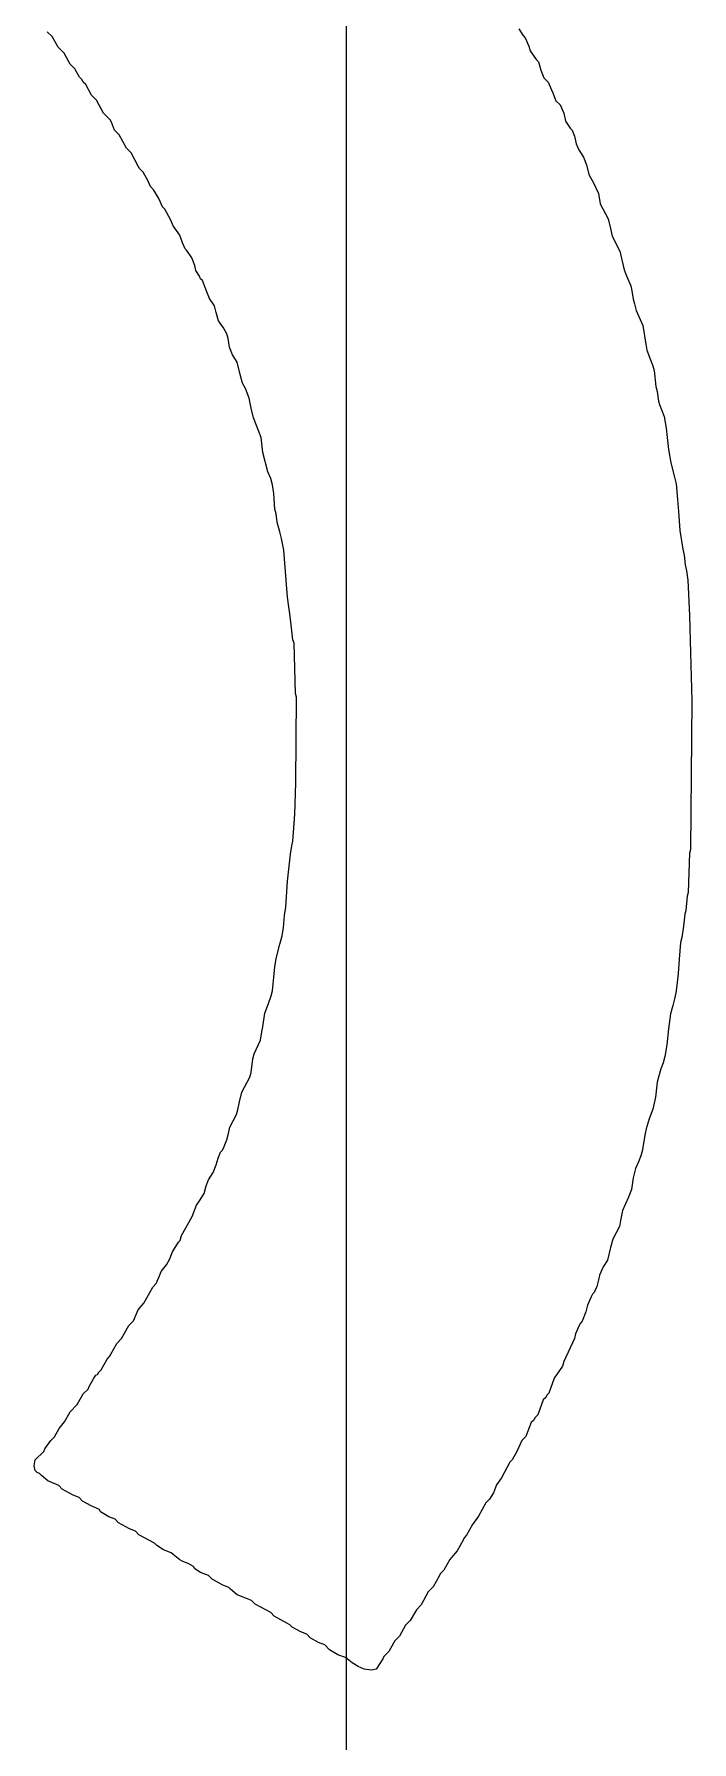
# Model space of a CAD drawing. Header units: inches. Extents: x 0 to 5379, y 0 to 5429.
# Drawn here: x 126.3 to 126.919, y 174.535 to 176.14 of the extents above; entities that cross this region are included whole.
import ezdxf

# ---------------------------------------------------------------- set-up
doc = ezdxf.new("R2010")
doc.units = ezdxf.units.IN
doc.layers.add('Top Layer', color=1, linetype='Continuous')
doc.layers.add('Top Overlay', color=2, linetype='Continuous')

msp = doc.modelspace()

# ---------------------------------------------------------------- linework, layer by layer
at = {"layer": 'Top Layer'}
msp.add_line((126.5936, 157.4444), (126.5936, 219.6116), dxfattribs=at)
at = {"layer": 'Top Overlay'}
for p, q in [((126.3168, 176.1373), (126.3123, 176.1418)), ((126.7557, 176.1447), (126.7597, 176.1385)), ((126.7597, 176.1385), (126.7619, 176.1362)), ((126.3224, 176.1272), (126.3168, 176.1373)), ((126.3281, 176.1216), (126.3224, 176.1272)), ((126.7619, 176.1362), (126.7653, 176.1283)), ((126.7653, 176.1283), (126.7664, 176.1238)), ((126.7664, 176.1238), (126.772, 176.1159)), ((126.3326, 176.1137), (126.3281, 176.1216)), ((126.3337, 176.1114), (126.3326, 176.1137)), ((126.3382, 176.1069), (126.3337, 176.1114)), ((126.3427, 176.099), (126.3382, 176.1069)), ((126.772, 176.1159), (126.7743, 176.1137)), ((126.7743, 176.1137), (126.7766, 176.1058)), ((126.7766, 176.1058), (126.7794, 176.0985)), ((126.345, 176.0968), (126.3427, 176.099)), ((126.3461, 176.0945), (126.345, 176.0968)), ((126.3484, 176.0923), (126.3461, 176.0945)), ((126.354, 176.0821), (126.3484, 176.0923)), ((126.7794, 176.0985), (126.7833, 176.0945)), ((126.7833, 176.0945), (126.7844, 176.0923)), ((126.7844, 176.0923), (126.7878, 176.0844)), ((126.3585, 176.0776), (126.354, 176.0821)), ((126.3653, 176.0652), (126.3585, 176.0776)), ((126.7878, 176.0844), (126.7906, 176.077)), ((126.7906, 176.077), (126.7946, 176.0731)), ((126.3709, 176.0596), (126.3653, 176.0652)), ((126.3715, 176.059), (126.3709, 176.0596)), ((126.3726, 176.0568), (126.3715, 176.059)), ((126.7946, 176.0731), (126.798, 176.0652)), ((126.798, 176.0652), (126.7997, 176.0579)), ((126.7997, 176.0579), (126.8042, 176.0511)), ((126.3754, 176.0494), (126.3726, 176.0568)), ((126.3799, 176.0449), (126.3754, 176.0494)), ((126.3867, 176.0325), (126.3799, 176.0449)), ((126.8042, 176.0511), (126.8059, 176.0494)), ((126.8059, 176.0494), (126.8081, 176.0438)), ((126.8081, 176.0438), (126.8098, 176.0365)), ((126.3912, 176.028), (126.3867, 176.0325)), ((126.3979, 176.0156), (126.3912, 176.028)), ((126.8098, 176.0365), (126.8121, 176.0308)), ((126.8121, 176.0308), (126.8166, 176.0241)), ((126.3991, 176.0134), (126.3979, 176.0156)), ((126.4024, 176.01), (126.3991, 176.0134)), ((126.4069, 176.0021), (126.4024, 176.01)), ((126.8166, 176.0241), (126.8194, 176.0168)), ((126.8194, 176.0168), (126.8216, 176.0077)), ((126.4092, 175.9965), (126.4069, 176.0021)), ((126.4126, 175.9931), (126.4092, 175.9965)), ((126.8216, 176.0077), (126.8261, 175.9999)), ((126.8261, 175.9999), (126.8306, 175.9897)), ((126.4171, 175.9852), (126.4126, 175.9931)), ((126.4205, 175.9773), (126.4171, 175.9852)), ((126.4227, 175.9751), (126.4205, 175.9773)), ((126.8306, 175.9897), (126.8323, 175.9801)), ((126.8323, 175.9801), (126.8397, 175.966)), ((126.4284, 175.9649), (126.4227, 175.9751)), ((126.4306, 175.9593), (126.4284, 175.9649)), ((126.8397, 175.966), (126.8419, 175.957)), ((126.4368, 175.9508), (126.4306, 175.9593)), ((126.4396, 175.9435), (126.4368, 175.9508)), ((126.8419, 175.957), (126.8436, 175.9497)), ((126.8436, 175.9497), (126.8509, 175.9356)), ((126.4419, 175.9379), (126.4396, 175.9435)), ((126.4436, 175.9362), (126.4419, 175.9379)), ((126.4481, 175.9294), (126.4436, 175.9362)), ((126.4509, 175.9221), (126.4481, 175.9294)), ((126.8509, 175.9356), (126.8549, 175.9182)), ((126.452, 175.9176), (126.4509, 175.9221)), ((126.4554, 175.912), (126.452, 175.9176)), ((126.8549, 175.9182), (126.8571, 175.9125)), ((126.4565, 175.9097), (126.4554, 175.912)), ((126.4582, 175.908), (126.4565, 175.9097)), ((126.4622, 175.8973), (126.4582, 175.908)), ((126.465, 175.8911), (126.4622, 175.8973)), ((126.8571, 175.9125), (126.8611, 175.9029)), ((126.8611, 175.9029), (126.8622, 175.8984)), ((126.8622, 175.8984), (126.8633, 175.8905)), ((126.4695, 175.8843), (126.465, 175.8911)), ((126.4712, 175.8781), (126.4695, 175.8843)), ((126.8633, 175.8905), (126.8645, 175.886)), ((126.8645, 175.886), (126.8661, 175.8798)), ((126.4734, 175.8703), (126.4712, 175.8781)), ((126.4779, 175.8635), (126.4734, 175.8703)), ((126.8661, 175.8798), (126.8723, 175.8658)), ((126.8723, 175.8658), (126.8752, 175.8483)), ((126.4813, 175.8579), (126.4779, 175.8635)), ((126.4824, 175.8534), (126.4813, 175.8579)), ((126.4836, 175.8455), (126.4824, 175.8534)), ((126.4864, 175.8381), (126.4836, 175.8455)), ((126.4909, 175.8314), (126.4864, 175.8381)), ((126.8752, 175.8483), (126.8763, 175.8427)), ((126.8763, 175.8427), (126.8797, 175.8336)), ((126.8797, 175.8336), (126.8819, 175.828)), ((126.4937, 175.8196), (126.4909, 175.8314)), ((126.496, 175.8117), (126.4937, 175.8196)), ((126.8819, 175.828), (126.883, 175.8235)), ((126.883, 175.8235), (126.8847, 175.8083)), ((126.4988, 175.8066), (126.496, 175.8117)), ((126.5022, 175.7976), (126.4988, 175.8066)), ((126.8847, 175.8083), (126.8859, 175.8038)), ((126.8859, 175.8038), (126.887, 175.7948)), ((126.5039, 175.788), (126.5022, 175.7976)), ((126.5061, 175.779), (126.5039, 175.788)), ((126.887, 175.7948), (126.8881, 175.7914)), ((126.8881, 175.7914), (126.8926, 175.7801)), ((126.5112, 175.766), (126.5061, 175.779)), ((126.8926, 175.7801), (126.8943, 175.7694)), ((126.8943, 175.7694), (126.8954, 175.7604)), ((126.5134, 175.7604), (126.5112, 175.766)), ((126.5151, 175.7463), (126.5134, 175.7604)), ((126.8954, 175.7604), (126.8966, 175.7491)), ((126.5196, 175.7283), (126.5151, 175.7463)), ((126.8966, 175.7491), (126.8988, 175.7367)), ((126.8988, 175.7367), (126.9022, 175.7232)), ((126.5224, 175.7221), (126.5196, 175.7283)), ((126.5241, 175.7159), (126.5224, 175.7221)), ((126.9022, 175.7232), (126.9039, 175.717)), ((126.5253, 175.708), (126.5241, 175.7159)), ((126.5264, 175.6933), (126.5253, 175.708)), ((126.9039, 175.717), (126.905, 175.7024)), ((126.5275, 175.6888), (126.5264, 175.6933)), ((126.5286, 175.681), (126.5275, 175.6888)), ((126.905, 175.7024), (126.9061, 175.6911)), ((126.9061, 175.6911), (126.9073, 175.6731)), ((126.5309, 175.6719), (126.5286, 175.681)), ((126.9073, 175.6731), (126.9101, 175.6556)), ((126.5326, 175.6657), (126.5309, 175.6719)), ((126.5348, 175.6545), (126.5326, 175.6657)), ((126.5371, 175.6263), (126.5348, 175.6545)), ((126.9101, 175.6556), (126.9112, 175.65)), ((126.9112, 175.65), (126.9123, 175.6409)), ((126.9123, 175.6409), (126.9135, 175.6353)), ((126.5382, 175.6105), (126.5371, 175.6263)), ((126.9135, 175.6353), (126.9146, 175.6263)), ((126.9146, 175.6263), (126.9163, 175.5931)), ((126.5394, 175.6015), (126.5382, 175.6105)), ((126.5405, 175.5947), (126.5394, 175.6015)), ((126.5416, 175.5846), (126.5405, 175.5947)), ((126.9163, 175.5931), (126.9174, 175.5581)), ((126.5433, 175.5705), (126.5416, 175.5846)), ((126.5444, 175.5671), (126.5433, 175.5705)), ((126.5456, 175.5198), (126.5444, 175.5671)), ((126.9174, 175.5581), (126.9185, 175.5131)), ((126.5467, 175.5164), (126.5456, 175.5198)), ((126.5461, 175.4359), (126.5467, 175.5164)), ((126.9185, 175.5131), (126.9174, 175.3733)), ((126.545, 175.4066), (126.5461, 175.4359)), ((126.5433, 175.3812), (126.545, 175.4066)), ((126.5382, 175.3435), (126.541, 175.3688)), ((126.541, 175.3688), (126.5422, 175.3767)), ((126.5422, 175.3767), (126.5433, 175.3812)), ((126.9163, 175.3699), (126.9152, 175.3328)), ((126.9174, 175.3733), (126.9163, 175.3699)), ((126.5365, 175.3192), (126.5382, 175.3435)), ((126.5354, 175.3113), (126.5365, 175.3192)), ((126.914, 175.3294), (126.9129, 175.3159)), ((126.9152, 175.3328), (126.914, 175.3294)), ((126.5343, 175.3001), (126.5354, 175.3113)), ((126.9118, 175.3125), (126.9107, 175.3012)), ((126.9129, 175.3159), (126.9118, 175.3125)), ((126.5309, 175.2843), (126.5332, 175.2922)), ((126.5332, 175.2922), (126.5343, 175.3001)), ((126.909, 175.2905), (126.9078, 175.286)), ((126.9107, 175.3012), (126.909, 175.2905)), ((126.5275, 175.2708), (126.5309, 175.2843)), ((126.9078, 175.286), (126.9067, 175.2702)), ((126.5241, 175.2404), (126.5264, 175.2629)), ((126.5264, 175.2629), (126.5275, 175.2708)), ((126.9056, 175.2567), (126.9045, 175.2454)), ((126.9067, 175.2702), (126.9056, 175.2567)), ((126.523, 175.2358), (126.5241, 175.2404)), ((126.9045, 175.2454), (126.9033, 175.2387)), ((126.5168, 175.2195), (126.5202, 175.2285)), ((126.5202, 175.2285), (126.523, 175.2358)), ((126.9005, 175.2268), (126.8983, 175.2189)), ((126.9022, 175.233), (126.9005, 175.2268)), ((126.9033, 175.2387), (126.9022, 175.233)), ((126.5151, 175.2065), (126.5168, 175.2195)), ((126.8983, 175.2189), (126.8966, 175.2049)), ((126.5067, 175.1812), (126.5129, 175.1942)), ((126.5129, 175.1942), (126.514, 175.202)), ((126.514, 175.202), (126.5151, 175.2065)), ((126.8966, 175.2049), (126.8949, 175.1896)), ((126.5039, 175.1637), (126.5055, 175.1767)), ((126.5055, 175.1767), (126.5067, 175.1812)), ((126.8932, 175.1789), (126.8915, 175.1727)), ((126.8949, 175.1896), (126.8932, 175.1789)), ((126.4954, 175.1451), (126.5027, 175.1592)), ((126.5027, 175.1592), (126.5039, 175.1637)), ((126.887, 175.1592), (126.8859, 175.1547)), ((126.8892, 175.1671), (126.887, 175.1592)), ((126.8915, 175.1727), (126.8892, 175.1671)), ((126.4932, 175.1361), (126.4954, 175.1451)), ((126.8859, 175.1547), (126.8842, 175.1406)), ((126.4903, 175.1243), (126.4915, 175.1288)), ((126.4915, 175.1288), (126.4932, 175.1361)), ((126.8819, 175.1294), (126.8785, 175.1203)), ((126.8842, 175.1406), (126.8819, 175.1294)), ((126.4824, 175.1051), (126.4841, 175.1125)), ((126.4841, 175.1125), (126.4903, 175.1243)), ((126.8757, 175.1108), (126.8746, 175.1063)), ((126.8785, 175.1203), (126.8757, 175.1108)), ((126.4779, 175.0927), (126.4813, 175.1006)), ((126.4813, 175.1006), (126.4824, 175.1051)), ((126.8746, 175.1063), (126.8718, 175.0899)), ((126.4712, 175.077), (126.4729, 175.0832)), ((126.4729, 175.0832), (126.4751, 175.0888)), ((126.4751, 175.0888), (126.4768, 175.0905)), ((126.4768, 175.0905), (126.4779, 175.0927)), ((126.8684, 175.0798), (126.8656, 175.0736)), ((126.8706, 175.0854), (126.8684, 175.0798)), ((126.8718, 175.0899), (126.8706, 175.0854)), ((126.4616, 175.0572), (126.4639, 175.0629)), ((126.4639, 175.0629), (126.4684, 175.0696)), ((126.4684, 175.0696), (126.4712, 175.077)), ((126.8633, 175.0646), (126.8616, 175.0539)), ((126.8656, 175.0736), (126.8633, 175.0646)), ((126.4554, 175.0432), (126.4599, 175.0499)), ((126.4599, 175.0499), (126.4616, 175.0572)), ((126.8588, 175.0465), (126.8532, 175.0341)), ((126.8616, 175.0539), (126.8588, 175.0465)), ((126.4486, 175.0285), (126.4526, 175.0392)), ((126.4526, 175.0392), (126.4554, 175.0432)), ((126.8532, 175.0341), (126.8515, 175.0246)), ((126.4385, 175.0105), (126.4453, 175.0229)), ((126.4453, 175.0229), (126.4486, 175.0285)), ((126.8504, 175.0189), (126.8442, 175.0071)), ((126.8515, 175.0246), (126.8504, 175.0189)), ((126.43, 174.9953), (126.4357, 175.0043)), ((126.4357, 175.0043), (126.4374, 175.006)), ((126.4374, 175.006), (126.4385, 175.0105)), ((126.8419, 174.9992), (126.8391, 174.9874)), ((126.8442, 175.0071), (126.8419, 174.9992)), ((126.4193, 174.9767), (126.4244, 174.9829)), ((126.4244, 174.9829), (126.4272, 174.9879)), ((126.4272, 174.9879), (126.43, 174.9953)), ((126.8391, 174.9874), (126.8352, 174.9812)), ((126.4148, 174.9654), (126.4177, 174.9727)), ((126.4177, 174.9727), (126.4193, 174.9767)), ((126.8306, 174.9688), (126.829, 174.9626)), ((126.8318, 174.9733), (126.8306, 174.9688)), ((126.8352, 174.9812), (126.8318, 174.9733)), ((126.403, 174.9468), (126.4115, 174.962)), ((126.4115, 174.962), (126.4148, 174.9654)), ((126.8239, 174.953), (126.8205, 174.9451)), ((126.825, 174.9553), (126.8239, 174.953)), ((126.8267, 174.957), (126.825, 174.9553)), ((126.829, 174.9626), (126.8267, 174.957)), ((126.3934, 174.9305), (126.3968, 174.9384)), ((126.3968, 174.9384), (126.3979, 174.9406)), ((126.3979, 174.9406), (126.403, 174.9468)), ((126.8188, 174.9389), (126.8154, 174.9299)), ((126.8205, 174.9451), (126.8188, 174.9389)), ((126.3822, 174.9136), (126.3889, 174.926)), ((126.3889, 174.926), (126.3934, 174.9305)), ((126.8092, 174.9181), (126.8081, 174.9136)), ((126.8126, 174.926), (126.8092, 174.9181)), ((126.8137, 174.9282), (126.8126, 174.926)), ((126.8154, 174.9299), (126.8137, 174.9282)), ((126.372, 174.8989), (126.3777, 174.9091)), ((126.3777, 174.9091), (126.3822, 174.9136)), ((126.8081, 174.9136), (126.798, 174.8922)), ((126.363, 174.8843), (126.3686, 174.8944)), ((126.3686, 174.8944), (126.3709, 174.8967)), ((126.3709, 174.8967), (126.372, 174.8989)), ((126.7968, 174.8876), (126.789, 174.8764)), ((126.798, 174.8922), (126.7968, 174.8876)), ((126.3517, 174.8685), (126.3562, 174.8764)), ((126.3562, 174.8764), (126.3579, 174.8792)), ((126.3579, 174.8792), (126.3596, 174.8798)), ((126.3596, 174.8798), (126.3607, 174.882)), ((126.3607, 174.882), (126.363, 174.8843)), ((126.789, 174.8764), (126.7839, 174.8623)), ((126.3405, 174.8516), (126.3461, 174.8617)), ((126.3461, 174.8617), (126.3506, 174.8662)), ((126.3506, 174.8662), (126.3517, 174.8685)), ((126.7788, 174.8561), (126.7737, 174.842)), ((126.7811, 174.8584), (126.7788, 174.8561)), ((126.7822, 174.8606), (126.7811, 174.8584)), ((126.7839, 174.8623), (126.7822, 174.8606)), ((126.3286, 174.8353), (126.3337, 174.8448)), ((126.3337, 174.8448), (126.3405, 174.8516)), ((126.7709, 174.8392), (126.7698, 174.8369)), ((126.7737, 174.842), (126.7709, 174.8392)), ((126.3191, 174.8212), (126.3236, 174.8291)), ((126.3236, 174.8291), (126.3286, 174.8353)), ((126.7625, 174.8217), (126.7585, 174.8178)), ((126.7653, 174.8291), (126.7625, 174.8217)), ((126.7675, 174.8347), (126.7653, 174.8291)), ((126.7698, 174.8369), (126.7675, 174.8347)), ((126.301, 174.7998), (126.3089, 174.8076)), ((126.3089, 174.8076), (126.31, 174.8099)), ((126.31, 174.8099), (126.3157, 174.8178)), ((126.3157, 174.8178), (126.3191, 174.8212)), ((126.754, 174.8076), (126.7495, 174.7998)), ((126.7585, 174.8178), (126.754, 174.8076)), ((126.2999, 174.7941), (126.301, 174.7998)), ((126.301, 174.7896), (126.2999, 174.7941)), ((126.3027, 174.7879), (126.301, 174.7896)), ((126.7473, 174.7975), (126.7394, 174.7829)), ((126.7495, 174.7998), (126.7473, 174.7975)), ((126.305, 174.7868), (126.3027, 174.7879)), ((126.3067, 174.7851), (126.305, 174.7868)), ((126.3129, 174.78), (126.3067, 174.7851)), ((126.3151, 174.7789), (126.3129, 174.78)), ((126.323, 174.7755), (126.3151, 174.7789)), ((126.3264, 174.7721), (126.323, 174.7755)), ((126.7349, 174.7761), (126.732, 174.7688)), ((126.7394, 174.7829), (126.7349, 174.7761)), ((126.3365, 174.7665), (126.3264, 174.7721)), ((126.3422, 174.7643), (126.3365, 174.7665)), ((126.3455, 174.7609), (126.3422, 174.7643)), ((126.3534, 174.7564), (126.3455, 174.7609)), ((126.7247, 174.7592), (126.718, 174.7468)), ((126.7281, 174.7626), (126.7247, 174.7592)), ((126.732, 174.7688), (126.7281, 174.7626)), ((126.3591, 174.7541), (126.3534, 174.7564)), ((126.3613, 174.753), (126.3591, 174.7541)), ((126.3624, 174.7507), (126.3613, 174.753)), ((126.3703, 174.7462), (126.3624, 174.7507)), ((126.376, 174.744), (126.3703, 174.7462)), ((126.3793, 174.7406), (126.376, 174.744)), ((126.718, 174.7468), (126.7123, 174.7389)), ((126.3895, 174.735), (126.3793, 174.7406)), ((126.3951, 174.7327), (126.3895, 174.735)), ((126.3985, 174.7293), (126.3951, 174.7327)), ((126.4131, 174.7214), (126.3985, 174.7293)), ((126.7044, 174.7265), (126.7033, 174.7243)), ((126.7067, 174.7288), (126.7044, 174.7265)), ((126.7123, 174.7389), (126.7067, 174.7288)), ((126.4154, 174.7192), (126.4131, 174.7214)), ((126.4216, 174.7152), (126.4154, 174.7192)), ((126.4289, 174.7124), (126.4216, 174.7152)), ((126.4306, 174.7107), (126.4289, 174.7124)), ((126.4368, 174.7057), (126.4306, 174.7107)), ((126.6977, 174.7141), (126.6926, 174.7079)), ((126.7033, 174.7243), (126.6977, 174.7141)), ((126.4391, 174.7045), (126.4368, 174.7057)), ((126.4447, 174.7023), (126.4391, 174.7045)), ((126.4498, 174.6995), (126.4447, 174.7023)), ((126.4509, 174.6972), (126.4498, 174.6995)), ((126.4565, 174.6938), (126.4509, 174.6972)), ((126.4639, 174.691), (126.4565, 174.6938)), ((126.6853, 174.6961), (126.6819, 174.6927)), ((126.6909, 174.7062), (126.6853, 174.6961)), ((126.6926, 174.7079), (126.6909, 174.7062)), ((126.4672, 174.6876), (126.4639, 174.691)), ((126.4774, 174.682), (126.4672, 174.6876)), ((126.483, 174.6797), (126.4774, 174.682)), ((126.4847, 174.6781), (126.483, 174.6797)), ((126.4909, 174.673), (126.4847, 174.6781)), ((126.6751, 174.6803), (126.6706, 174.6758)), ((126.6808, 174.6905), (126.6751, 174.6803)), ((126.6819, 174.6927), (126.6808, 174.6905)), ((126.4965, 174.6707), (126.4909, 174.673)), ((126.5044, 174.6674), (126.4965, 174.6707)), ((126.5078, 174.664), (126.5044, 174.6674)), ((126.5224, 174.6561), (126.5078, 174.664)), ((126.6639, 174.6634), (126.6594, 174.6589)), ((126.6706, 174.6758), (126.6639, 174.6634)), ((126.5258, 174.6527), (126.5224, 174.6561)), ((126.5382, 174.6459), (126.5258, 174.6527)), ((126.5405, 174.6448), (126.5382, 174.6459)), ((126.6537, 174.6488), (126.6492, 174.6443)), ((126.6594, 174.6589), (126.6537, 174.6488)), ((126.5427, 174.6426), (126.5405, 174.6448)), ((126.5506, 174.6381), (126.5427, 174.6426)), ((126.5563, 174.6358), (126.5506, 174.6381)), ((126.5596, 174.6324), (126.5563, 174.6358)), ((126.5675, 174.6279), (126.5596, 174.6324)), ((126.6391, 174.6296), (126.638, 174.6273)), ((126.6436, 174.6341), (126.6391, 174.6296)), ((126.6492, 174.6443), (126.6436, 174.6341)), ((126.5732, 174.6257), (126.5675, 174.6279)), ((126.5777, 174.6212), (126.5732, 174.6257)), ((126.5856, 174.6166), (126.5777, 174.6212)), ((126.5929, 174.6138), (126.5856, 174.6166)), ((126.5991, 174.6088), (126.5929, 174.6138)), ((126.6289, 174.615), (126.6278, 174.6127)), ((126.6334, 174.6195), (126.6289, 174.615)), ((126.638, 174.6273), (126.6334, 174.6195)), ((126.6047, 174.6054), (126.5991, 174.6088)), ((126.6103, 174.6031), (126.6047, 174.6054)), ((126.6171, 174.602), (126.6103, 174.6031)), ((126.6216, 174.6031), (126.6171, 174.602)), ((126.6278, 174.6127), (126.6216, 174.6031))]:
    msp.add_line(p, q, dxfattribs=at)

doc.saveas('drawing.dxf')
